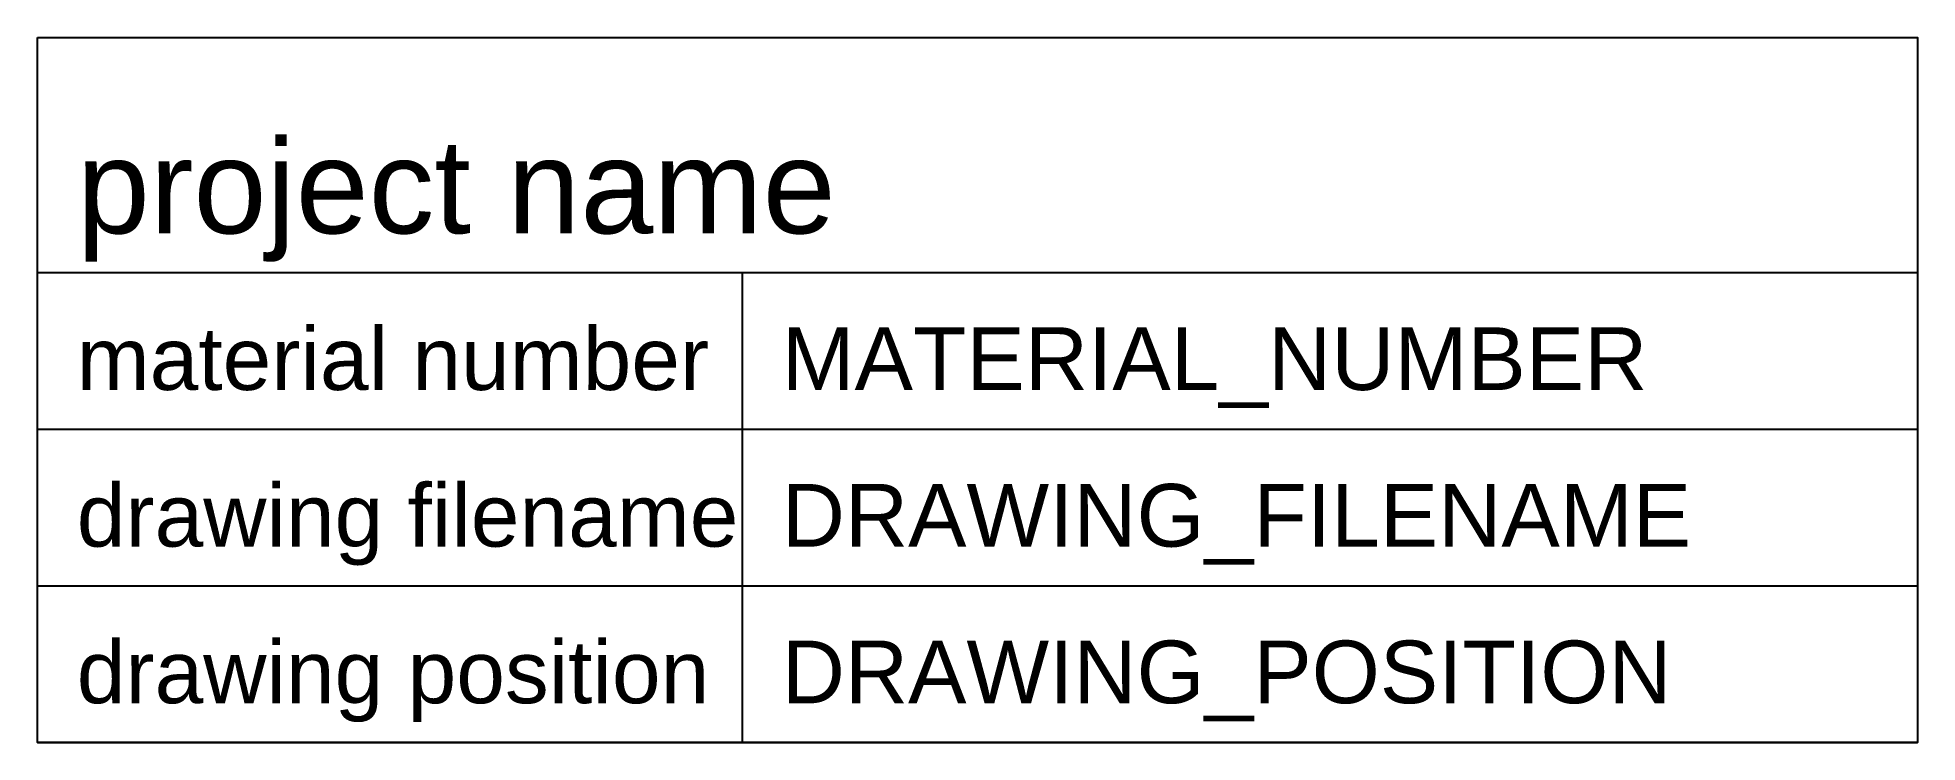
# Model space of a CAD drawing. Header units: millimetres. Extents: x 0 to 240, y 0 to 90.
import ezdxf

# ---------------------------------------------------------------- set-up
doc = ezdxf.new("R2010")
doc.units = ezdxf.units.MM
doc.styles.get("Standard").update_dxf_attribs({"font": 'arial.ttf'})

msp = doc.modelspace()

# ---------------------------------------------------------------- linework, layer by layer
for p, q in [((0, 60), (240, 60)), ((90, 0), (90, 60)), ((0, 40), (240, 40)), ((0, 20), (240, 20)), ((0, 0), (240, 0))]:
    msp.add_line(p, q)
msp.add_lwpolyline([(0, 90), (240, 90), (240, 0), (0, 0)], close=True)

# ---------------------------------------------------------------- texts
for s, height, p in [('project name', 12, (5, 65)), ('material number', 8, (5, 45)), ('drawing filename', 8, (5, 25)), ('drawing position', 8, (5, 5))]:
    msp.add_text(s, height=height).set_placement(p)
for tag, p, s in [('MATERIAL_NUMBER', (95, 45), '7620150000'), ('DRAWING_FILENAME', (95, 25), 'PRDV_project_v0.9.dwg'), ('DRAWING_POSITION', (95, 5), '1')]:
    msp.add_attdef(tag, p, s, height=8)

doc.saveas('drawing.dxf')
